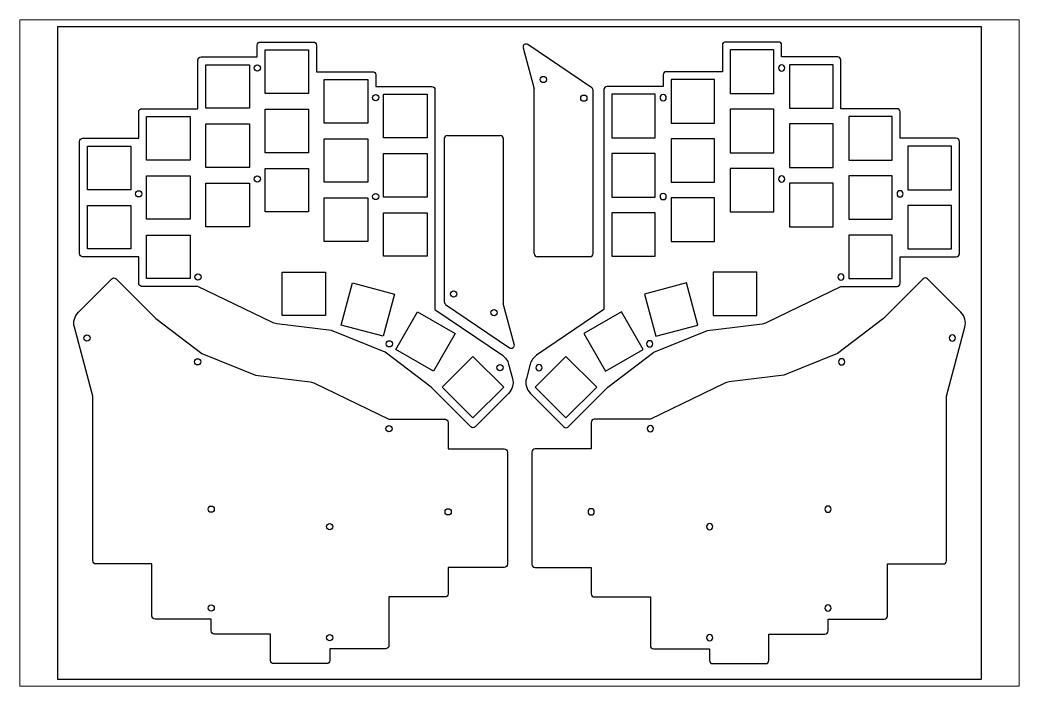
# Paper-space layout 'シート 1' of a CAD drawing. Header units: millimetres. Extents: x 1.05 to 9.45, y 0.7 to 6.3.
# The model-space entities are those that its viewports show. They can reach past a viewport. Long polylines and large blocks are cut down to what shows.
import ezdxf

# ---------------------------------------------------------------- set-up
doc = ezdxf.new("R2010")
doc.units = ezdxf.units.MM
doc.header["$MEASUREMENT"] = 0

msp = doc.modelspace()

# ---------------------------------------------------------------- linework, layer by layer
at = {"color": 1}
for p, q in [((149.67, 203.1), (153.2, 189.95)), ((171.76, 190.25), (151.19, 204.19)), ((153.2, 136.95), (153.2, 189.95)), ((172.2, 136.95), (172.2, 189.42)), ((124.3, 173.95), (124.3, 121.48)), ((125.3, 174.95), (142.3, 174.95)), ((143.3, 173.95), (143.3, 120.95)), ((171.2, 135.95), (154.2, 135.95)), ((124.74, 120.65), (145.31, 106.71)), ((146.83, 107.8), (143.3, 120.95))]:
    msp.add_line(p, q, dxfattribs=at)
for points in [[(0, 210), (297, 210), (297, 0), (0, 0)], [(80.67, 202.47), (80.67, 188.47), (66.68, 188.47), (66.68, 202.47)], [(216.28, 202.47), (216.28, 188.47), (230.28, 188.47), (230.28, 202.47)], [(61.63, 197.71), (61.63, 183.71), (47.63, 183.71), (47.63, 197.71)], [(235.33, 183.71), (249.33, 183.71), (249.33, 197.71), (235.33, 197.71)], [(99.72, 192.95), (99.72, 178.95), (85.73, 178.95), (85.73, 192.95)], [(211.23, 178.95), (211.23, 192.95), (197.23, 192.95), (197.23, 178.95)], [(104.78, 174.19), (104.78, 188.19), (118.78, 188.19), (118.78, 174.19)], [(178.18, 188.19), (178.18, 174.19), (192.18, 174.19), (192.18, 188.19)], [(80.67, 183.42), (80.67, 169.42), (66.68, 169.42), (66.68, 183.42)], [(216.28, 183.42), (216.28, 169.42), (230.28, 169.42), (230.28, 183.42)], [(28.57, 167.04), (28.57, 181.04), (42.58, 181.04), (42.58, 167.04)], [(254.38, 181.04), (254.38, 167.04), (268.38, 167.04), (268.38, 181.04)], [(47.63, 164.66), (47.63, 178.66), (61.63, 178.66), (61.63, 164.66)], [(249.33, 164.66), (249.33, 178.66), (235.33, 178.66), (235.33, 164.66)], [(99.72, 159.9), (85.73, 159.9), (85.73, 173.9), (99.72, 173.9)], [(211.23, 173.9), (197.23, 173.9), (197.23, 159.9), (211.23, 159.9)], [(23.53, 157.52), (9.53, 157.52), (9.53, 171.52), (23.53, 171.52)], [(287.43, 157.52), (287.43, 171.52), (273.43, 171.52), (273.43, 157.52)], [(118.78, 155.14), (104.78, 155.14), (104.78, 169.14), (118.78, 169.14)], [(192.18, 169.14), (178.18, 169.14), (178.18, 155.14), (192.18, 155.14)], [(80.67, 164.37), (80.67, 150.37), (66.68, 150.37), (66.68, 164.37)], [(230.28, 164.37), (216.28, 164.37), (216.28, 150.37), (230.28, 150.37)], [(42.58, 161.99), (42.58, 147.99), (28.57, 147.99), (28.57, 161.99)], [(254.38, 161.99), (254.38, 147.99), (268.38, 147.99), (268.38, 161.99)], [(47.63, 159.61), (61.63, 159.61), (61.63, 145.61), (47.63, 145.61)], [(249.33, 159.61), (235.33, 159.61), (235.33, 145.61), (249.33, 145.61)], [(99.72, 140.85), (85.73, 140.85), (85.73, 154.85), (99.72, 154.85)], [(211.23, 154.85), (197.23, 154.85), (197.23, 140.85), (211.23, 140.85)], [(9.53, 138.47), (9.53, 152.47), (23.53, 152.47), (23.53, 138.47)], [(287.43, 138.47), (287.43, 152.47), (273.43, 152.47), (273.43, 138.47)], [(118.78, 150.09), (118.78, 136.09), (104.78, 136.09), (104.78, 150.09)], [(178.18, 150.09), (178.18, 136.09), (192.18, 136.09), (192.18, 150.09)], [(42.58, 142.94), (42.58, 128.94), (28.57, 128.94), (28.57, 142.94)], [(254.38, 128.94), (268.38, 128.94), (268.38, 142.94), (254.38, 142.94)], [(72.13, 131.04), (86.13, 131.04), (86.13, 117.04), (72.13, 117.04)], [(210.83, 131.04), (210.83, 117.04), (224.83, 117.04), (224.83, 131.04)], [(104.65, 110.37), (91.13, 114), (94.75, 127.52), (108.27, 123.9)], [(188.69, 123.9), (192.31, 110.37), (205.83, 114), (202.21, 127.52)], [(120.82, 99.14), (108.69, 106.14), (115.69, 118.27), (127.82, 111.27)], [(169.14, 111.27), (176.14, 99.14), (188.26, 106.14), (181.26, 118.27)], [(133.53, 103.91), (143.43, 94.01), (133.53, 84.11), (123.63, 94.01)], [(163.43, 103.91), (153.53, 94.01), (163.43, 84.11), (173.33, 94.01)]]:
    msp.add_lwpolyline(points, close=True, dxfattribs=at)
for points in [[(7, 136.94), (7, 173.04, -0.414214), (8, 174.04), (26.05, 174.04), (26.05, 182.57, -0.414214), (27.05, 183.57), (45.1, 183.57), (45.1, 199.24, -0.414214), (46.1, 200.24), (64.15, 200.24), (64.15, 204, -0.414214), (65.15, 205), (82.2, 205, -0.414214), (83.2, 204), (83.2, 195.47), (101.25, 195.47, -0.414214), (102.25, 194.47), (102.25, 190.71), (120.3, 190.71, -0.414214), (121.3, 189.71), (121.3, 172.95), (121.3, 118.95), (142.99, 104.25, -0.180068), (145.01, 101.41), (146.25, 96.8, -0.268129), (144.96, 91.97), (134.24, 81.25, -0.414214), (132.82, 81.25), (120.06, 94.01), (105.25, 105.22), (88.03, 112.21), (70.42, 114.41, -0.08224), (68.86, 114.87), (45.1, 126.42), (27.05, 126.42, -0.414214), (26.05, 127.42), (26.05, 135.94), (8, 135.94, -0.414214)], [(151.95, 101.41), (150.71, 96.8, 0.268129), (152, 91.97), (162.72, 81.25, 0.414214), (164.14, 81.25), (176.9, 94.01), (191.71, 105.22), (208.92, 112.21), (226.54, 114.41, 0.08224), (228.1, 114.87), (251.86, 126.42), (269.91, 126.42, 0.414214), (270.91, 127.42), (270.91, 135.94), (288.96, 135.94, 0.414214), (289.96, 136.94), (289.96, 173.04, 0.414214), (288.96, 174.04), (270.91, 174.04), (270.91, 182.57, 0.414214), (269.91, 183.57), (251.86, 183.57), (251.86, 199.24, 0.414214), (250.86, 200.24), (232.81, 200.24), (232.81, 204, 0.414214), (231.81, 205), (214.76, 205, 0.414214), (213.76, 204), (213.76, 195.47), (195.71, 195.47, 0.414214), (194.71, 194.47), (194.71, 190.71), (176.66, 190.71, 0.414214), (175.66, 189.71), (175.66, 172.95), (175.66, 118.95), (153.97, 104.25, 0.180068)], [(68.4, 6.1), (68.4, 14.62), (50.35, 14.62, -0.414214), (49.35, 15.62), (49.35, 19.39), (31.3, 19.39, -0.414214), (30.3, 20.39), (30.3, 37.15), (12.3, 37.15, -0.414214), (11.3, 38.15), (11.3, 91.15), (5.35, 113.3, -0.268129), (6.64, 118.13), (17.36, 128.85, -0.414214), (18.78, 128.85), (31.54, 116.09), (46.35, 104.88), (63.57, 97.89), (81.18, 95.69, -0.08224), (82.74, 95.22), (106.5, 83.68), (124.55, 83.68, -0.414214), (125.55, 82.68), (125.55, 74.16), (143.6, 74.16, -0.414214), (144.6, 73.16), (144.6, 37.06, -0.414214), (143.6, 36.06), (125.55, 36.06), (125.55, 27.53, -0.414214), (124.55, 26.53), (106.5, 26.53), (106.5, 10.86, -0.414214), (105.5, 9.86), (87.45, 9.86), (87.45, 6.1, -0.414214), (86.45, 5.1), (69.4, 5.1, -0.414214)], [(152.5, 73.16), (152.5, 37.06, 0.414214), (153.5, 36.06), (171.55, 36.06), (171.55, 27.53, 0.414214), (172.55, 26.53), (190.6, 26.53), (190.6, 10.86, 0.414214), (191.6, 9.86), (209.65, 9.86), (209.65, 6.1, 0.414214), (210.65, 5.1), (227.7, 5.1, 0.414214), (228.7, 6.1), (228.7, 14.62), (246.75, 14.62, 0.414214), (247.75, 15.62), (247.75, 19.39), (265.8, 19.39, 0.414214), (266.8, 20.39), (266.8, 37.15), (284.8, 37.15, 0.414214), (285.8, 38.15), (285.8, 91.15), (291.75, 113.3, 0.268129), (290.46, 118.13), (279.74, 128.85, 0.414214), (278.32, 128.85), (265.56, 116.09), (250.75, 104.88), (233.53, 97.89), (215.92, 95.69, 0.08224), (214.36, 95.22), (190.6, 83.68), (172.55, 83.68, 0.414214), (171.55, 82.68), (171.55, 74.16), (153.5, 74.16, 0.414214)]]:
    msp.add_lwpolyline(points, format="xyb", close=True, dxfattribs=at)
for centre in [(64.15, 196.66), (156.2, 192.95), (102.25, 187.14), (169.2, 186.95), (64.15, 160.94), (26.05, 156.18), (102.25, 155.32), (45.1, 129.42), (127.3, 123.95), (140.3, 117.95), (9.38, 109.85), (106.61, 107.95), (44.99, 102.15), (142.22, 100.25), (106.5, 80.68), (49.35, 54.77), (125.55, 53.92), (87.45, 49.16), (49.35, 22.96), (87.45, 13.44)]:
    msp.add_circle(centre, 1, dxfattribs=at)
at = {"color": 1, "extrusion": (1.22465e-16, 0, -1)}
for centre in [(-232.81, 196.66), (-194.71, 187.14), (-232.81, 160.94), (-194.71, 155.32), (-270.91, 156.18), (-251.86, 129.42), (-287.72, 109.85), (-190.35, 107.95), (-252.11, 102.15), (-154.74, 100.25), (-190.6, 80.68), (-171.55, 53.92), (-247.75, 54.77), (-209.65, 49.16), (-247.75, 22.96), (-209.65, 13.44)]:
    msp.add_circle(centre, 1, dxfattribs=at)
at = {"color": 1}
for centre, start, end in [((150.63, 203.36), 55.8692, 195.0384), ((171.2, 189.42), 0, 55.8692), ((125.3, 173.95), 90, 180), ((142.3, 173.95), 0, 90), ((154.2, 136.95), 180, 270), ((171.2, 136.95), -90, 0), ((125.3, 121.48), 180, 235.8692), ((145.87, 107.54), -124.1308, 15.0384)]:
    msp.add_arc(centre, 1, start, end, dxfattribs=at)

psp = doc.layouts.new('シート 1')

# ---------------------------------------------------------------- viewports
at = {"layer": '0'}
psp.add_viewport(center=(5.25, 3.5), size=(8.4, 5.6), view_center_point=(148.5, 105), view_height=214.2, dxfattribs=at)

doc.saveas('drawing.dxf')
